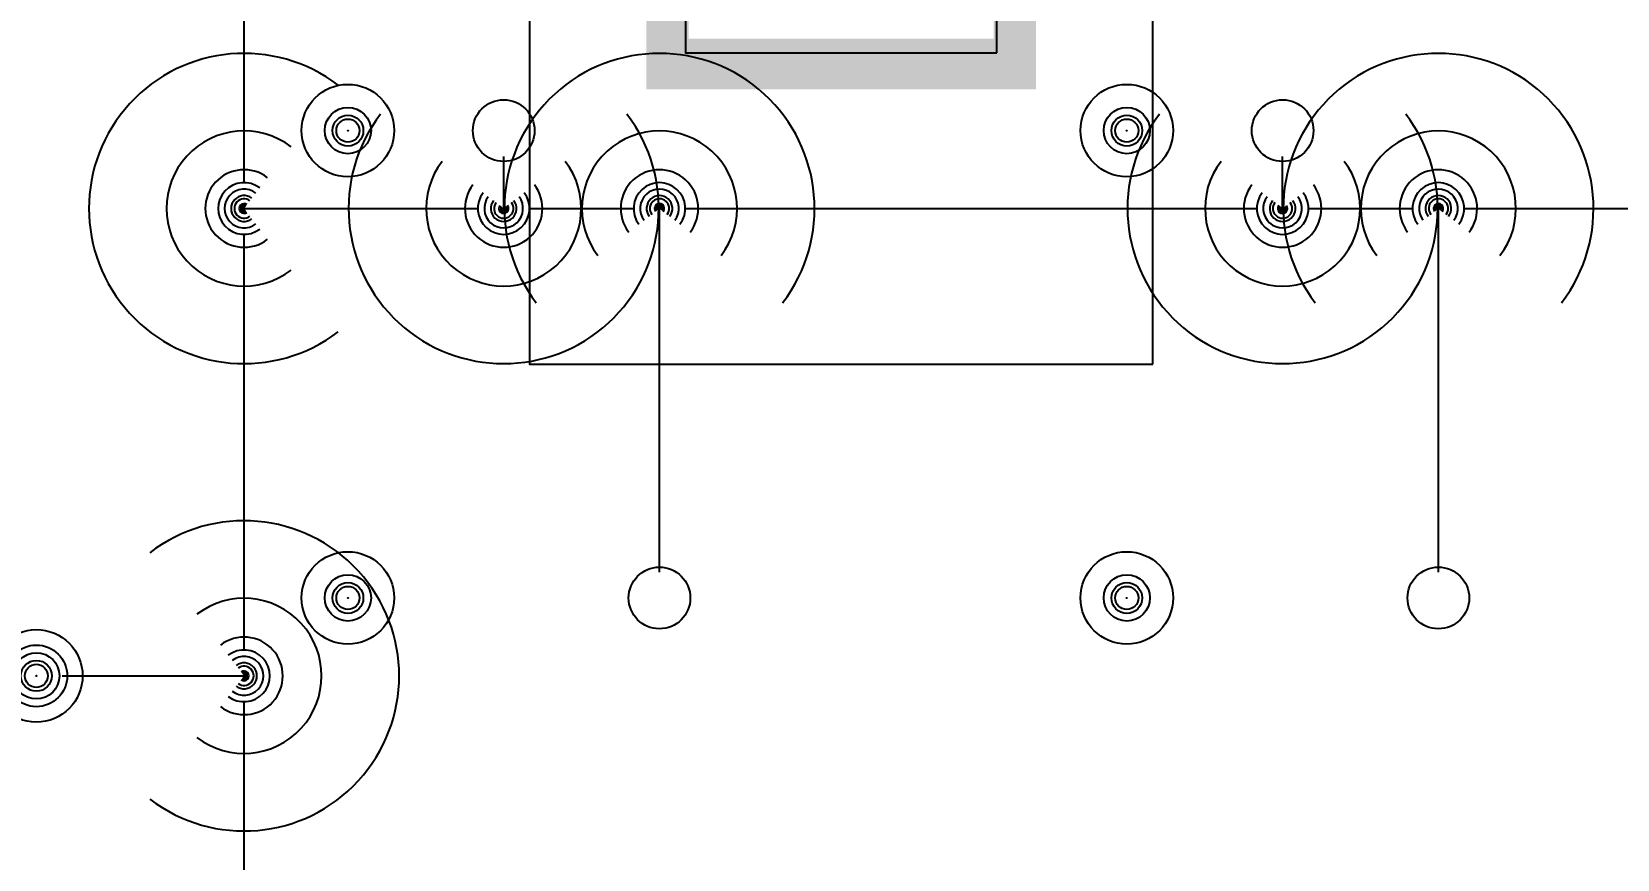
# Model space of a CAD drawing. Extents: x -17670 to 21732, y -105 to 1153.
# Drawn here: x -2356.7 to -2112.4, y 335.5 to 463 of the extents above; entities that cross this region are included whole.
import ezdxf
from ezdxf.enums import TextEntityAlignment as Align

# ---------------------------------------------------------------- set-up
doc = ezdxf.new("R2010")
doc.units = 0
doc.header["$LTSCALE"] = 48
doc.header["$MEASUREMENT"] = 0
for name, color, linetype in [('F-DRNP-N', 6, 'Continuous'), ('F-DRNP-N @ 1 (1)', 6, 'Continuous'), ('F-DRNP-N @ 128', 6, 'Continuous'), ('F-DRNP-N @ 192', 6, 'Continuous'), ('F-DRNP-N @ 384', 6, 'Continuous'), ('F-DRNP-N @ 48', 6, 'Continuous'), ('F-DRNP-N @ 64', 6, 'Continuous'), ('F-DRNP-N @ 768', 6, 'Continuous'), ('F-DRNP-N @ 96', 6, 'Continuous'), ('F-SPRK-HEAD-N', 2, 'Continuous'), ('F-SPRK-HEAD-N @ 1 (1)', 2, 'Continuous'), ('F-SPRK-HEAD-N @ 1 (2)', 2, 'Continuous'), ('F-SPRK-HEAD-N @ 128', 2, 'Continuous'), ('F-SPRK-HEAD-N @ 192', 2, 'Continuous'), ('F-SPRK-HEAD-N @ 48', 2, 'Continuous'), ('F-SPRK-HEAD-N @ 64', 2, 'Continuous'), ('F-SPRK-HEAD-N @ 96', 2, 'Continuous'), ('F-SPRN-N', 1, 'Continuous'), ('F-SPRN-N @ 1 (1)', 1, 'Continuous'), ('F-SPRN-N @ 1 (2)', 1, 'Continuous'), ('F-SPRN-N @ 12', 1, 'Continuous'), ('F-SPRN-N @ 128', 1, 'Continuous'), ('F-SPRN-N @ 16', 1, 'Continuous'), ('F-SPRN-N @ 192', 1, 'Continuous'), ('F-SPRN-N @ 2', 1, 'Continuous'), ('F-SPRN-N @ 24', 1, 'Continuous'), ('F-SPRN-N @ 384', 1, 'Continuous'), ('F-SPRN-N @ 4', 1, 'Continuous'), ('F-SPRN-N @ 48', 1, 'Continuous'), ('F-SPRN-N @ 64', 1, 'Continuous'), ('F-SPRN-N @ 768', 1, 'Continuous'), ('F-SPRN-N @ 8', 1, 'Continuous'), ('F-SPRN-N @ 96', 1, 'Continuous')]:
    doc.layers.add(name, color=color, linetype=linetype)
doc.styles.add('Arial', font='arial.ttf')

# ---------------------------------------------------------------- blocks, each defined once
blk = doc.blocks.new('*U27')
blk.add_circle((0, 0), 0.037109375)
blk = doc.blocks.new('*U1270')
at = {"layer": 'F-SPRK-HEAD-N @ 1 (1)'}
blk.add_blockref('*U27', (-2356.000000014936, 363.7428015229925), dxfattribs=at)
at = {"layer": 'F-SPRK-HEAD-N @ 1 (2)'}
blk.add_blockref('*U27', (-2356.000000014936, 363.7428015229925), dxfattribs=at)
at = {"layer": 'F-SPRK-HEAD-N @ 128', "xscale": 128, "yscale": 128, "zscale": 128}
blk.add_blockref('*U27', (-2356.000000014936, 363.7428015229925), dxfattribs=at)
at = {"layer": 'F-SPRK-HEAD-N @ 192', "xscale": 192, "yscale": 192, "zscale": 192}
blk.add_blockref('*U27', (-2356.000000014936, 363.7428015229925), dxfattribs=at)
at = {"layer": 'F-SPRK-HEAD-N @ 48', "xscale": 48, "yscale": 48, "zscale": 48}
blk.add_blockref('*U27', (-2356.000000014936, 363.7428015229925), dxfattribs=at)
at = {"layer": 'F-SPRK-HEAD-N @ 64', "xscale": 64, "yscale": 64, "zscale": 64}
blk.add_blockref('*U27', (-2356.000000014936, 363.7428015229925), dxfattribs=at)
at = {"layer": 'F-SPRK-HEAD-N @ 96', "xscale": 96, "yscale": 96, "zscale": 96}
blk.add_blockref('*U27', (-2356.000000014936, 363.7428015229925), dxfattribs=at)
blk = doc.blocks.new('*U1292')
at = {"layer": 'F-SPRK-HEAD-N @ 1 (1)'}
blk.add_blockref('*U27', (-2188.000000014936, 447.7428015229925), dxfattribs=at)
at = {"layer": 'F-SPRK-HEAD-N @ 1 (2)'}
blk.add_blockref('*U27', (-2188.000000014936, 447.7428015229925), dxfattribs=at)
at = {"layer": 'F-SPRK-HEAD-N @ 128', "xscale": 128, "yscale": 128, "zscale": 128}
blk.add_blockref('*U27', (-2164.000000014936, 447.7428015229925), dxfattribs=at)
at = {"layer": 'F-SPRK-HEAD-N @ 192', "xscale": 192, "yscale": 192, "zscale": 192}
blk.add_blockref('*U27', (-2188.000000014936, 447.7428015229925), dxfattribs=at)
at = {"layer": 'F-SPRK-HEAD-N @ 48', "xscale": 48, "yscale": 48, "zscale": 48}
blk.add_blockref('*U27', (-2188.000000014936, 447.7428015229925), dxfattribs=at)
at = {"layer": 'F-SPRK-HEAD-N @ 64', "xscale": 64, "yscale": 64, "zscale": 64}
blk.add_blockref('*U27', (-2188.000000014936, 447.7428015229925), dxfattribs=at)
at = {"layer": 'F-SPRK-HEAD-N @ 96', "xscale": 96, "yscale": 96, "zscale": 96}
blk.add_blockref('*U27', (-2188.000000014936, 447.7428015229925), dxfattribs=at)
blk = doc.blocks.new('*U1295')
at = {"layer": 'F-SPRK-HEAD-N @ 1 (1)'}
blk.add_blockref('*U27', (-2308.000000014936, 447.7428015229925), dxfattribs=at)
at = {"layer": 'F-SPRK-HEAD-N @ 1 (2)'}
blk.add_blockref('*U27', (-2308.000000014936, 447.7428015229925), dxfattribs=at)
at = {"layer": 'F-SPRK-HEAD-N @ 128', "xscale": 128, "yscale": 128, "zscale": 128}
blk.add_blockref('*U27', (-2284.000000014936, 447.7428015229925), dxfattribs=at)
at = {"layer": 'F-SPRK-HEAD-N @ 192', "xscale": 192, "yscale": 192, "zscale": 192}
blk.add_blockref('*U27', (-2308.000000014936, 447.7428015229925), dxfattribs=at)
at = {"layer": 'F-SPRK-HEAD-N @ 48', "xscale": 48, "yscale": 48, "zscale": 48}
blk.add_blockref('*U27', (-2308.000000014936, 447.7428015229925), dxfattribs=at)
at = {"layer": 'F-SPRK-HEAD-N @ 64', "xscale": 64, "yscale": 64, "zscale": 64}
blk.add_blockref('*U27', (-2308.000000014936, 447.7428015229925), dxfattribs=at)
at = {"layer": 'F-SPRK-HEAD-N @ 96', "xscale": 96, "yscale": 96, "zscale": 96}
blk.add_blockref('*U27', (-2308.000000014936, 447.7428015229925), dxfattribs=at)
blk = doc.blocks.new('*U1296')
at = {"layer": 'F-SPRK-HEAD-N @ 1 (1)'}
blk.add_blockref('*U27', (-2188.000000014936, 375.7428015229925), dxfattribs=at)
at = {"layer": 'F-SPRK-HEAD-N @ 1 (2)'}
blk.add_blockref('*U27', (-2188.000000014936, 375.7428015229925), dxfattribs=at)
at = {"layer": 'F-SPRK-HEAD-N @ 128', "xscale": 128, "yscale": 128, "zscale": 128}
blk.add_blockref('*U27', (-2140.000000014936, 375.7428015229925), dxfattribs=at)
at = {"layer": 'F-SPRK-HEAD-N @ 192', "xscale": 192, "yscale": 192, "zscale": 192}
blk.add_blockref('*U27', (-2188.000000014936, 375.7428015229925), dxfattribs=at)
at = {"layer": 'F-SPRK-HEAD-N @ 48', "xscale": 48, "yscale": 48, "zscale": 48}
blk.add_blockref('*U27', (-2188.000000014936, 375.7428015229925), dxfattribs=at)
at = {"layer": 'F-SPRK-HEAD-N @ 64', "xscale": 64, "yscale": 64, "zscale": 64}
blk.add_blockref('*U27', (-2188.000000014936, 375.7428015229925), dxfattribs=at)
at = {"layer": 'F-SPRK-HEAD-N @ 96', "xscale": 96, "yscale": 96, "zscale": 96}
blk.add_blockref('*U27', (-2188.000000014936, 375.7428015229925), dxfattribs=at)
blk = doc.blocks.new('*U1297')
at = {"layer": 'F-SPRK-HEAD-N @ 1 (1)'}
blk.add_blockref('*U27', (-2308.000000014936, 375.7428015229925), dxfattribs=at)
at = {"layer": 'F-SPRK-HEAD-N @ 1 (2)'}
blk.add_blockref('*U27', (-2308.000000014936, 375.7428015229925), dxfattribs=at)
at = {"layer": 'F-SPRK-HEAD-N @ 128', "xscale": 128, "yscale": 128, "zscale": 128}
blk.add_blockref('*U27', (-2260.000000014936, 375.7428015229925), dxfattribs=at)
at = {"layer": 'F-SPRK-HEAD-N @ 192', "xscale": 192, "yscale": 192, "zscale": 192}
blk.add_blockref('*U27', (-2308.000000014936, 375.7428015229925), dxfattribs=at)
at = {"layer": 'F-SPRK-HEAD-N @ 48', "xscale": 48, "yscale": 48, "zscale": 48}
blk.add_blockref('*U27', (-2308.000000014936, 375.7428015229925), dxfattribs=at)
at = {"layer": 'F-SPRK-HEAD-N @ 64', "xscale": 64, "yscale": 64, "zscale": 64}
blk.add_blockref('*U27', (-2308.000000014936, 375.7428015229925), dxfattribs=at)
at = {"layer": 'F-SPRK-HEAD-N @ 96', "xscale": 96, "yscale": 96, "zscale": 96}
blk.add_blockref('*U27', (-2308.000000014936, 375.7428015229925), dxfattribs=at)
blk = doc.blocks.new('*U12')
at = {"linetype": 'Continuous'}
blk.add_arc((0, 0), 0.03111555437015312, 232.5669694738212, 127.4330305261797, dxfattribs=at)
blk = doc.blocks.new('*U1302')
at = {"layer": 'F-SPRN-N @ 1 (1)', "rotation": 270}
blk.add_blockref('*U12', (-2164.000000014936, 435.7428015229925), dxfattribs=at)
at = {"layer": 'F-SPRN-N @ 1 (2)', "rotation": 270}
blk.add_blockref('*U12', (-2164.000000014936, 435.7428015229925), dxfattribs=at)
at = {"layer": 'F-SPRN-N @ 12', "xscale": 12, "yscale": 12, "zscale": 12, "rotation": 270}
blk.add_blockref('*U12', (-2164.000000014936, 435.7428015229925), dxfattribs=at)
at = {"layer": 'F-SPRN-N @ 128', "xscale": 128, "yscale": 128, "zscale": 128, "rotation": 270}
blk.add_blockref('*U12', (-2164.000000014936, 435.7428015229925), dxfattribs=at)
at = {"layer": 'F-SPRN-N @ 16', "xscale": 16, "yscale": 16, "zscale": 16, "rotation": 270}
blk.add_blockref('*U12', (-2164.000000014936, 435.7428015229925), dxfattribs=at)
at = {"layer": 'F-SPRN-N @ 192', "xscale": 192, "yscale": 192, "zscale": 192, "rotation": 270}
blk.add_blockref('*U12', (-2164.000000014936, 435.7428015229925), dxfattribs=at)
at = {"layer": 'F-SPRN-N @ 2', "xscale": 2, "yscale": 2, "zscale": 2, "rotation": 270}
blk.add_blockref('*U12', (-2164.000000014936, 435.7428015229925), dxfattribs=at)
at = {"layer": 'F-SPRN-N @ 24', "xscale": 24, "yscale": 24, "zscale": 24, "rotation": 270}
blk.add_blockref('*U12', (-2164.000000014936, 435.7428015229925), dxfattribs=at)
at = {"layer": 'F-SPRN-N @ 384', "xscale": 384, "yscale": 384, "zscale": 384, "rotation": 270}
blk.add_blockref('*U12', (-2164.000000014936, 435.7428015229925), dxfattribs=at)
at = {"layer": 'F-SPRN-N @ 4', "xscale": 4, "yscale": 4, "zscale": 4, "rotation": 270}
blk.add_blockref('*U12', (-2164.000000014936, 435.7428015229925), dxfattribs=at)
at = {"layer": 'F-SPRN-N @ 48', "xscale": 48, "yscale": 48, "zscale": 48, "rotation": 270}
blk.add_blockref('*U12', (-2164.000000014936, 435.7428015229925), dxfattribs=at)
at = {"layer": 'F-SPRN-N @ 64', "xscale": 64, "yscale": 64, "zscale": 64, "rotation": 270}
blk.add_blockref('*U12', (-2164.000000014936, 435.7428015229925), dxfattribs=at)
at = {"layer": 'F-SPRN-N @ 768', "xscale": 768, "yscale": 768, "zscale": 768, "rotation": 270}
blk.add_blockref('*U12', (-2164.000000014936, 435.7428015229925), dxfattribs=at)
at = {"layer": 'F-SPRN-N @ 8', "xscale": 8, "yscale": 8, "zscale": 8, "rotation": 270}
blk.add_blockref('*U12', (-2164.000000014936, 435.7428015229925), dxfattribs=at)
at = {"layer": 'F-SPRN-N @ 96', "xscale": 96, "yscale": 96, "zscale": 96, "rotation": 270}
blk.add_blockref('*U12', (-2164.000000014936, 435.7428015229925), dxfattribs=at)
blk = doc.blocks.new('*U1303')
at = {"layer": 'F-SPRN-N @ 1 (1)', "rotation": 270}
blk.add_blockref('*U12', (-2284.000000014936, 435.7428015229925), dxfattribs=at)
at = {"layer": 'F-SPRN-N @ 1 (2)', "rotation": 270}
blk.add_blockref('*U12', (-2284.000000014936, 435.7428015229925), dxfattribs=at)
at = {"layer": 'F-SPRN-N @ 12', "xscale": 12, "yscale": 12, "zscale": 12, "rotation": 270}
blk.add_blockref('*U12', (-2284.000000014936, 435.7428015229925), dxfattribs=at)
at = {"layer": 'F-SPRN-N @ 128', "xscale": 128, "yscale": 128, "zscale": 128, "rotation": 270}
blk.add_blockref('*U12', (-2284.000000014936, 435.7428015229925), dxfattribs=at)
at = {"layer": 'F-SPRN-N @ 16', "xscale": 16, "yscale": 16, "zscale": 16, "rotation": 270}
blk.add_blockref('*U12', (-2284.000000014936, 435.7428015229925), dxfattribs=at)
at = {"layer": 'F-SPRN-N @ 192', "xscale": 192, "yscale": 192, "zscale": 192, "rotation": 270}
blk.add_blockref('*U12', (-2284.000000014936, 435.7428015229925), dxfattribs=at)
at = {"layer": 'F-SPRN-N @ 2', "xscale": 2, "yscale": 2, "zscale": 2, "rotation": 270}
blk.add_blockref('*U12', (-2284.000000014936, 435.7428015229925), dxfattribs=at)
at = {"layer": 'F-SPRN-N @ 24', "xscale": 24, "yscale": 24, "zscale": 24, "rotation": 270}
blk.add_blockref('*U12', (-2284.000000014936, 435.7428015229925), dxfattribs=at)
at = {"layer": 'F-SPRN-N @ 384', "xscale": 384, "yscale": 384, "zscale": 384, "rotation": 270}
blk.add_blockref('*U12', (-2284.000000014936, 435.7428015229925), dxfattribs=at)
at = {"layer": 'F-SPRN-N @ 4', "xscale": 4, "yscale": 4, "zscale": 4, "rotation": 270}
blk.add_blockref('*U12', (-2284.000000014936, 435.7428015229925), dxfattribs=at)
at = {"layer": 'F-SPRN-N @ 48', "xscale": 48, "yscale": 48, "zscale": 48, "rotation": 270}
blk.add_blockref('*U12', (-2284.000000014936, 435.7428015229925), dxfattribs=at)
at = {"layer": 'F-SPRN-N @ 64', "xscale": 64, "yscale": 64, "zscale": 64, "rotation": 270}
blk.add_blockref('*U12', (-2284.000000014936, 435.7428015229925), dxfattribs=at)
at = {"layer": 'F-SPRN-N @ 768', "xscale": 768, "yscale": 768, "zscale": 768, "rotation": 270}
blk.add_blockref('*U12', (-2284.000000014936, 435.7428015229925), dxfattribs=at)
at = {"layer": 'F-SPRN-N @ 8', "xscale": 8, "yscale": 8, "zscale": 8, "rotation": 270}
blk.add_blockref('*U12', (-2284.000000014936, 435.7428015229925), dxfattribs=at)
at = {"layer": 'F-SPRN-N @ 96', "xscale": 96, "yscale": 96, "zscale": 96, "rotation": 270}
blk.add_blockref('*U12', (-2284.000000014936, 435.7428015229925), dxfattribs=at)
blk = doc.blocks.new('*U1304')
at = {"layer": 'F-SPRN-N @ 1 (1)', "rotation": 89.99999999999999}
blk.add_blockref('*U12', (-2260.000000014936, 435.7428015229925), dxfattribs=at)
at = {"layer": 'F-SPRN-N @ 1 (2)', "rotation": 89.99999999999999}
blk.add_blockref('*U12', (-2260.000000014936, 435.7428015229925), dxfattribs=at)
at = {"layer": 'F-SPRN-N @ 12', "xscale": 12.00000000000001, "yscale": 12.00000000000001, "zscale": 12.00000000000001, "rotation": 89.99999999999999}
blk.add_blockref('*U12', (-2260.000000014936, 435.7428015229925), dxfattribs=at)
at = {"layer": 'F-SPRN-N @ 128', "xscale": 128.0000000000001, "yscale": 128.0000000000001, "zscale": 128.0000000000001, "rotation": 89.99999999999999}
blk.add_blockref('*U12', (-2260.000000014936, 435.7428015229925), dxfattribs=at)
at = {"layer": 'F-SPRN-N @ 16', "xscale": 16.00000000000001, "yscale": 16.00000000000001, "zscale": 16.00000000000001, "rotation": 89.99999999999999}
blk.add_blockref('*U12', (-2260.000000014936, 435.7428015229925), dxfattribs=at)
at = {"layer": 'F-SPRN-N @ 192', "xscale": 192.0000000000002, "yscale": 192.0000000000002, "zscale": 192.0000000000002, "rotation": 89.99999999999999}
blk.add_blockref('*U12', (-2260.000000014936, 435.7428015229925), dxfattribs=at)
at = {"layer": 'F-SPRN-N @ 2', "xscale": 2.000000000000002, "yscale": 2.000000000000002, "zscale": 2.000000000000002, "rotation": 89.99999999999999}
blk.add_blockref('*U12', (-2260.000000014936, 435.7428015229925), dxfattribs=at)
at = {"layer": 'F-SPRN-N @ 24', "xscale": 24.00000000000002, "yscale": 24.00000000000002, "zscale": 24.00000000000002, "rotation": 89.99999999999999}
blk.add_blockref('*U12', (-2260.000000014936, 435.7428015229925), dxfattribs=at)
at = {"layer": 'F-SPRN-N @ 384', "xscale": 384.0000000000003, "yscale": 384.0000000000003, "zscale": 384.0000000000003, "rotation": 89.99999999999999}
blk.add_blockref('*U12', (-2260.000000014936, 435.7428015229925), dxfattribs=at)
at = {"layer": 'F-SPRN-N @ 4', "xscale": 4.000000000000004, "yscale": 4.000000000000004, "zscale": 4.000000000000004, "rotation": 89.99999999999999}
blk.add_blockref('*U12', (-2260.000000014936, 435.7428015229925), dxfattribs=at)
at = {"layer": 'F-SPRN-N @ 48', "xscale": 48.00000000000004, "yscale": 48.00000000000004, "zscale": 48.00000000000004, "rotation": 89.99999999999999}
blk.add_blockref('*U12', (-2260.000000014936, 435.7428015229925), dxfattribs=at)
at = {"layer": 'F-SPRN-N @ 64', "xscale": 64.00000000000006, "yscale": 64.00000000000006, "zscale": 64.00000000000006, "rotation": 89.99999999999999}
blk.add_blockref('*U12', (-2260.000000014936, 435.7428015229925), dxfattribs=at)
at = {"layer": 'F-SPRN-N @ 768', "xscale": 768.0000000000007, "yscale": 768.0000000000007, "zscale": 768.0000000000007, "rotation": 89.99999999999999}
blk.add_blockref('*U12', (-2260.000000014936, 435.7428015229925), dxfattribs=at)
at = {"layer": 'F-SPRN-N @ 8', "xscale": 8.000000000000007, "yscale": 8.000000000000007, "zscale": 8.000000000000007, "rotation": 89.99999999999999}
blk.add_blockref('*U12', (-2260.000000014936, 435.7428015229925), dxfattribs=at)
at = {"layer": 'F-SPRN-N @ 96', "xscale": 96.00000000000009, "yscale": 96.00000000000009, "zscale": 96.00000000000009, "rotation": 89.99999999999999}
blk.add_blockref('*U12', (-2260.000000014936, 435.7428015229925), dxfattribs=at)
blk = doc.blocks.new('*U1305')
at = {"layer": 'F-SPRN-N @ 1 (1)', "rotation": 89.99999999999999}
blk.add_blockref('*U12', (-2140.000000014936, 435.7428015229925), dxfattribs=at)
at = {"layer": 'F-SPRN-N @ 1 (2)', "rotation": 89.99999999999999}
blk.add_blockref('*U12', (-2140.000000014936, 435.7428015229925), dxfattribs=at)
at = {"layer": 'F-SPRN-N @ 12', "xscale": 12.00000000000001, "yscale": 12.00000000000001, "zscale": 12.00000000000001, "rotation": 89.99999999999999}
blk.add_blockref('*U12', (-2140.000000014936, 435.7428015229925), dxfattribs=at)
at = {"layer": 'F-SPRN-N @ 128', "xscale": 128.0000000000001, "yscale": 128.0000000000001, "zscale": 128.0000000000001, "rotation": 89.99999999999999}
blk.add_blockref('*U12', (-2140.000000014936, 435.7428015229925), dxfattribs=at)
at = {"layer": 'F-SPRN-N @ 16', "xscale": 16.00000000000001, "yscale": 16.00000000000001, "zscale": 16.00000000000001, "rotation": 89.99999999999999}
blk.add_blockref('*U12', (-2140.000000014936, 435.7428015229925), dxfattribs=at)
at = {"layer": 'F-SPRN-N @ 192', "xscale": 192.0000000000002, "yscale": 192.0000000000002, "zscale": 192.0000000000002, "rotation": 89.99999999999999}
blk.add_blockref('*U12', (-2140.000000014936, 435.7428015229925), dxfattribs=at)
at = {"layer": 'F-SPRN-N @ 2', "xscale": 2.000000000000002, "yscale": 2.000000000000002, "zscale": 2.000000000000002, "rotation": 89.99999999999999}
blk.add_blockref('*U12', (-2140.000000014936, 435.7428015229925), dxfattribs=at)
at = {"layer": 'F-SPRN-N @ 24', "xscale": 24.00000000000002, "yscale": 24.00000000000002, "zscale": 24.00000000000002, "rotation": 89.99999999999999}
blk.add_blockref('*U12', (-2140.000000014936, 435.7428015229925), dxfattribs=at)
at = {"layer": 'F-SPRN-N @ 384', "xscale": 384.0000000000003, "yscale": 384.0000000000003, "zscale": 384.0000000000003, "rotation": 89.99999999999999}
blk.add_blockref('*U12', (-2140.000000014936, 435.7428015229925), dxfattribs=at)
at = {"layer": 'F-SPRN-N @ 4', "xscale": 4.000000000000004, "yscale": 4.000000000000004, "zscale": 4.000000000000004, "rotation": 89.99999999999999}
blk.add_blockref('*U12', (-2140.000000014936, 435.7428015229925), dxfattribs=at)
at = {"layer": 'F-SPRN-N @ 48', "xscale": 48.00000000000004, "yscale": 48.00000000000004, "zscale": 48.00000000000004, "rotation": 89.99999999999999}
blk.add_blockref('*U12', (-2140.000000014936, 435.7428015229925), dxfattribs=at)
at = {"layer": 'F-SPRN-N @ 64', "xscale": 64.00000000000006, "yscale": 64.00000000000006, "zscale": 64.00000000000006, "rotation": 89.99999999999999}
blk.add_blockref('*U12', (-2140.000000014936, 435.7428015229925), dxfattribs=at)
at = {"layer": 'F-SPRN-N @ 768', "xscale": 768.0000000000007, "yscale": 768.0000000000007, "zscale": 768.0000000000007, "rotation": 89.99999999999999}
blk.add_blockref('*U12', (-2140.000000014936, 435.7428015229925), dxfattribs=at)
at = {"layer": 'F-SPRN-N @ 8', "xscale": 8.000000000000007, "yscale": 8.000000000000007, "zscale": 8.000000000000007, "rotation": 89.99999999999999}
blk.add_blockref('*U12', (-2140.000000014936, 435.7428015229925), dxfattribs=at)
at = {"layer": 'F-SPRN-N @ 96', "xscale": 96.00000000000009, "yscale": 96.00000000000009, "zscale": 96.00000000000009, "rotation": 89.99999999999999}
blk.add_blockref('*U12', (-2140.000000014936, 435.7428015229925), dxfattribs=at)
blk = doc.blocks.new('*U1306')
at = {"layer": 'F-SPRN-N @ 1 (1)', "rotation": 180}
blk.add_blockref('*U12', (-2324.000000014936, 435.7428015229925), dxfattribs=at)
at = {"layer": 'F-SPRN-N @ 1 (2)', "rotation": 180}
blk.add_blockref('*U12', (-2324.000000014936, 435.7428015229925), dxfattribs=at)
at = {"layer": 'F-SPRN-N @ 12', "xscale": 12, "yscale": 12, "zscale": 12, "rotation": 180}
blk.add_blockref('*U12', (-2324.000000014936, 435.7428015229925), dxfattribs=at)
at = {"layer": 'F-SPRN-N @ 128', "xscale": 128, "yscale": 128, "zscale": 128, "rotation": 180}
blk.add_blockref('*U12', (-2324.000000014936, 435.7428015229925), dxfattribs=at)
at = {"layer": 'F-SPRN-N @ 16', "xscale": 16, "yscale": 16, "zscale": 16, "rotation": 180}
blk.add_blockref('*U12', (-2324.000000014936, 435.7428015229925), dxfattribs=at)
at = {"layer": 'F-SPRN-N @ 192', "xscale": 192, "yscale": 192, "zscale": 192, "rotation": 180}
blk.add_blockref('*U12', (-2324.000000014936, 435.7428015229925), dxfattribs=at)
at = {"layer": 'F-SPRN-N @ 2', "xscale": 2, "yscale": 2, "zscale": 2, "rotation": 180}
blk.add_blockref('*U12', (-2324.000000014936, 435.7428015229925), dxfattribs=at)
at = {"layer": 'F-SPRN-N @ 24', "xscale": 24, "yscale": 24, "zscale": 24, "rotation": 180}
blk.add_blockref('*U12', (-2324.000000014936, 435.7428015229925), dxfattribs=at)
at = {"layer": 'F-SPRN-N @ 384', "xscale": 384, "yscale": 384, "zscale": 384, "rotation": 180}
blk.add_blockref('*U12', (-2324.000000014936, 435.7428015229925), dxfattribs=at)
at = {"layer": 'F-SPRN-N @ 4', "xscale": 4, "yscale": 4, "zscale": 4, "rotation": 180}
blk.add_blockref('*U12', (-2324.000000014936, 435.7428015229925), dxfattribs=at)
at = {"layer": 'F-SPRN-N @ 48', "xscale": 48, "yscale": 48, "zscale": 48, "rotation": 180}
blk.add_blockref('*U12', (-2324.000000014936, 435.7428015229925), dxfattribs=at)
at = {"layer": 'F-SPRN-N @ 64', "xscale": 64, "yscale": 64, "zscale": 64, "rotation": 180}
blk.add_blockref('*U12', (-2324.000000014936, 435.7428015229925), dxfattribs=at)
at = {"layer": 'F-SPRN-N @ 768', "xscale": 768, "yscale": 768, "zscale": 768, "rotation": 180}
blk.add_blockref('*U12', (-2324.000000014936, 435.7428015229925), dxfattribs=at)
at = {"layer": 'F-SPRN-N @ 8', "xscale": 8, "yscale": 8, "zscale": 8, "rotation": 180}
blk.add_blockref('*U12', (-2324.000000014936, 435.7428015229925), dxfattribs=at)
at = {"layer": 'F-SPRN-N @ 96', "xscale": 96, "yscale": 96, "zscale": 96, "rotation": 180}
blk.add_blockref('*U12', (-2324.000000014936, 435.7428015229925), dxfattribs=at)
blk = doc.blocks.new('*U1456')
at = {"layer": 'F-SPRN-N @ 1 (1)'}
blk.add_blockref('*U12', (-2324.000000014936, 363.7428015229925), dxfattribs=at)
at = {"layer": 'F-SPRN-N @ 1 (2)'}
blk.add_blockref('*U12', (-2324.000000014936, 363.7428015229925), dxfattribs=at)
at = {"layer": 'F-SPRN-N @ 12', "xscale": 12, "yscale": 12, "zscale": 12}
blk.add_blockref('*U12', (-2324.000000014936, 363.7428015229925), dxfattribs=at)
at = {"layer": 'F-SPRN-N @ 128', "xscale": 128, "yscale": 128, "zscale": 128}
blk.add_blockref('*U12', (-2324.000000014936, 363.7428015229925), dxfattribs=at)
at = {"layer": 'F-SPRN-N @ 16', "xscale": 16, "yscale": 16, "zscale": 16}
blk.add_blockref('*U12', (-2324.000000014936, 363.7428015229925), dxfattribs=at)
at = {"layer": 'F-SPRN-N @ 192', "xscale": 192, "yscale": 192, "zscale": 192}
blk.add_blockref('*U12', (-2324.000000014936, 363.7428015229925), dxfattribs=at)
at = {"layer": 'F-SPRN-N @ 2', "xscale": 2, "yscale": 2, "zscale": 2}
blk.add_blockref('*U12', (-2324.000000014936, 363.7428015229925), dxfattribs=at)
at = {"layer": 'F-SPRN-N @ 24', "xscale": 24, "yscale": 24, "zscale": 24}
blk.add_blockref('*U12', (-2324.000000014936, 363.7428015229925), dxfattribs=at)
at = {"layer": 'F-SPRN-N @ 384', "xscale": 384, "yscale": 384, "zscale": 384}
blk.add_blockref('*U12', (-2324.000000014936, 363.7428015229925), dxfattribs=at)
at = {"layer": 'F-SPRN-N @ 4', "xscale": 4, "yscale": 4, "zscale": 4}
blk.add_blockref('*U12', (-2324.000000014936, 363.7428015229925), dxfattribs=at)
at = {"layer": 'F-SPRN-N @ 48', "xscale": 48, "yscale": 48, "zscale": 48}
blk.add_blockref('*U12', (-2324.000000014936, 363.7428015229925), dxfattribs=at)
at = {"layer": 'F-SPRN-N @ 64', "xscale": 64, "yscale": 64, "zscale": 64}
blk.add_blockref('*U12', (-2324.000000014936, 363.7428015229925), dxfattribs=at)
at = {"layer": 'F-SPRN-N @ 768', "xscale": 768, "yscale": 768, "zscale": 768}
blk.add_blockref('*U12', (-2324.000000014936, 363.7428015229925), dxfattribs=at)
at = {"layer": 'F-SPRN-N @ 8', "xscale": 8, "yscale": 8, "zscale": 8}
blk.add_blockref('*U12', (-2324.000000014936, 363.7428015229925), dxfattribs=at)
at = {"layer": 'F-SPRN-N @ 96', "xscale": 96, "yscale": 96, "zscale": 96}
blk.add_blockref('*U12', (-2324.000000014936, 363.7428015229925), dxfattribs=at)
blk = doc.blocks.new('*U25')
at = {"layer": 'DEFPOINTS'}
blk.add_lwpolyline([(-0.125, -0.0625), (0.125, -0.0625), (0.125, 0.0625), (-0.125, 0.0625)], close=True, dxfattribs=at)
at = {"style": 'Arial'}
blk.add_text('DR', height=0.078125, dxfattribs=at).set_placement((-1.799086849145543e-16, 0), align=Align.MIDDLE)
blk = doc.blocks.new('*U1641')
at = {"layer": 'F-DRNP-N @ 1 (1)', "linetype": 'ByBlock', "lineweight": -2, "rotation": 90}
blk.add_blockref('*U25', (-2232.000000014936, 507.7428015229925), dxfattribs=at)
at = {"layer": 'F-DRNP-N @ 128', "linetype": 'ByBlock', "lineweight": -2, "xscale": 128, "yscale": 128, "zscale": 128, "rotation": 90}
blk.add_blockref('*U25', (-2232.000000014936, 507.7428015229925), dxfattribs=at)
at = {"layer": 'F-DRNP-N @ 192', "linetype": 'ByBlock', "lineweight": -2, "xscale": 192, "yscale": 192, "zscale": 192, "rotation": 90}
blk.add_blockref('*U25', (-2232.000000014936, 507.7428015229925), dxfattribs=at)
at = {"layer": 'F-DRNP-N @ 384', "linetype": 'ByBlock', "lineweight": -2, "xscale": 384, "yscale": 384, "zscale": 384, "rotation": 90}
blk.add_blockref('*U25', (-2232.000000014936, 507.7428015229925), dxfattribs=at)
at = {"layer": 'F-DRNP-N @ 48', "linetype": 'ByBlock', "lineweight": -2, "xscale": 48, "yscale": 48, "zscale": 48, "rotation": 90}
blk.add_blockref('*U25', (-2232.000000014936, 507.7428015229925), dxfattribs=at)
at = {"layer": 'F-DRNP-N @ 64', "linetype": 'ByBlock', "lineweight": -2, "xscale": 64, "yscale": 64, "zscale": 64, "rotation": 90}
blk.add_blockref('*U25', (-2232.000000014936, 507.7428015229925), dxfattribs=at)
at = {"layer": 'F-DRNP-N @ 768', "linetype": 'ByBlock', "lineweight": -2, "xscale": 768, "yscale": 768, "zscale": 768, "rotation": 90}
blk.add_blockref('*U25', (-2232.000000014936, 507.7428015229925), dxfattribs=at)
at = {"layer": 'F-DRNP-N @ 96', "linetype": 'ByBlock', "lineweight": -2, "xscale": 96, "yscale": 96, "zscale": 96, "rotation": 90}
blk.add_blockref('*U25', (-2232.000000014936, 507.7428015229925), dxfattribs=at)

msp = doc.modelspace()

# ---------------------------------------------------------------- linework, layer by layer
at = {"layer": 'F-SPRN-N'}
for p, q in [((-2324.000000014936, 439.7428015229925), (-2324.000000014936, 551.7428015229925)), ((-2284.000000014936, 435.7428015229925), (-2284.000000014936, 443.7428015229925)), ((-2164.000000014936, 435.7428015229925), (-2164.000000014936, 443.7428015229925)), ((-2324.000000014936, 435.7428015229925), (-2288.000000014936, 435.7428015229925)), ((-2280.000000014936, 435.7428015229925), (-2264.000000014936, 435.7428015229925)), ((-2260.000000014936, 379.7428015229925), (-2260.000000014936, 435.7428015229925)), ((-2256.000000014936, 435.7428015229925), (-2168.000000014936, 435.7428015229925)), ((-2160.000000014936, 435.7428015229925), (-2144.000000014936, 435.7428015229925)), ((-2140.000000014936, 379.7428015229925), (-2140.000000014936, 435.7428015229925)), ((-2136.000000014936, 435.7428015229925), (-2024.000000014936, 435.7428015229925)), ((-2324.000000014936, 367.7428015229925), (-2324.000000014936, 431.7428015229925)), ((-2352.000000014936, 363.7428015229925), (-2324.000000014936, 363.7428015229925)), ((-2324.000000014936, 307.7428015229925), (-2324.000000014936, 359.7428015229925))]:
    msp.add_line(p, q, dxfattribs=at)

# ---------------------------------------------------------------- block references
at = {"layer": 'F-DRNP-N'}
msp.add_blockref('*U1641', (0, 0), dxfattribs=at)
at = {"layer": 'F-SPRK-HEAD-N'}
for name in ['*U1295', '*U1292', '*U1297', '*U1296', '*U1270']:
    msp.add_blockref(name, (0, 0), dxfattribs=at)
at = {"layer": 'F-SPRN-N'}
for name in ['*U1306', '*U1304', '*U1305', '*U1303', '*U1302', '*U1456']:
    msp.add_blockref(name, (0, 0), dxfattribs=at)

doc.saveas('drawing.dxf')
